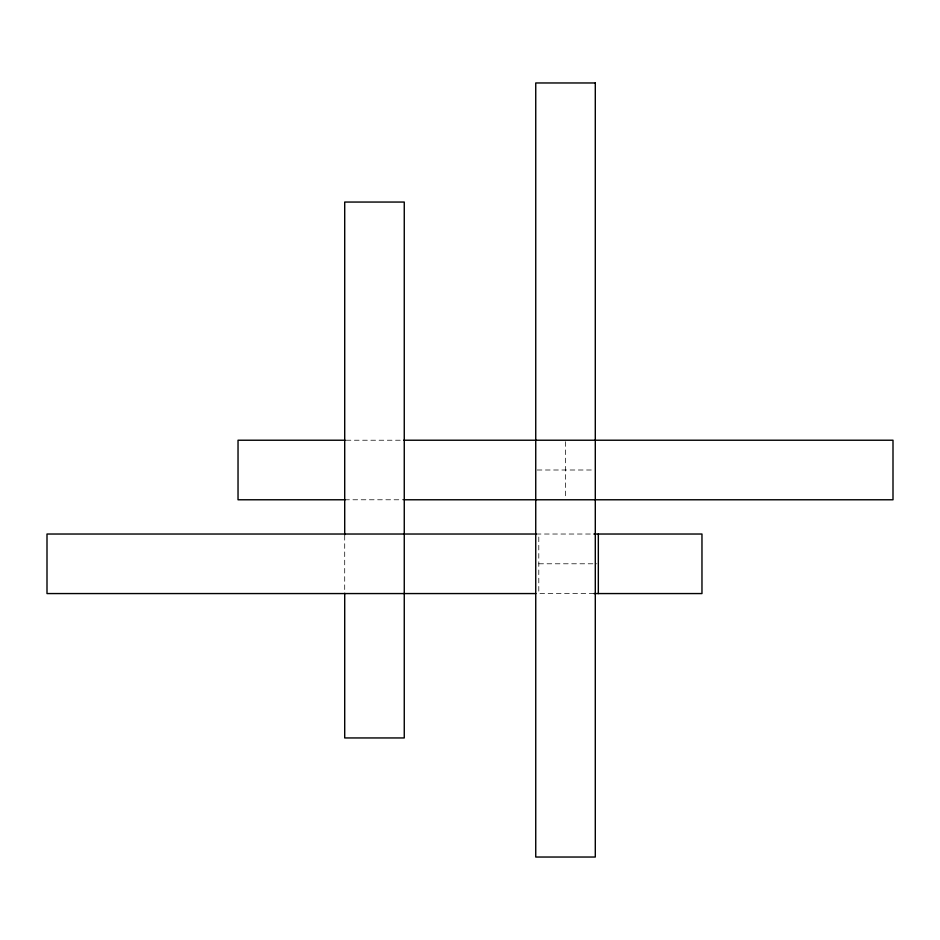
<?xml version="1.0" encoding="UTF-8"?>
<svg xmlns="http://www.w3.org/2000/svg" width="940" height="940" viewBox="0 0 940 940"><rect width="100%" height="100%" fill="white"/><g stroke="black" fill="none" stroke-linecap="round" stroke-linejoin="round"><path stroke-width="0.7" stroke-dasharray="4.7 3.53" d="M346.167 440.226L403.754 440.226M537.198 470L593.833 470M344.71 499.774L402.802 499.774M536.246 534.026L593.974 534.026M538.796 563.788L596.877 563.788M593.974 593.563L538.796 593.563L538.796 534.026M565.516 441.683L565.516 498.318M344.71 535.471L344.71 592.118"/><path stroke-width="1.41" d="M345.086 440.226L238.032 440.226L238.032 499.774L345.227 499.774M403.754 440.226L893 440.226L893 499.774L403.977 499.774M536.246 534.026L47 534.026L47 593.563L535.87 593.563M593.974 534.026L701.968 534.026L701.968 593.563L593.974 593.563M598.334 534.026L598.334 593.563M344.71 534.837L344.71 202.053L404.259 202.053L404.259 737.947L344.71 737.947L344.71 593.281M595.29 82.967L535.741 82.967L535.741 857.033L595.29 857.033L595.29 82.967"/></g></svg>
